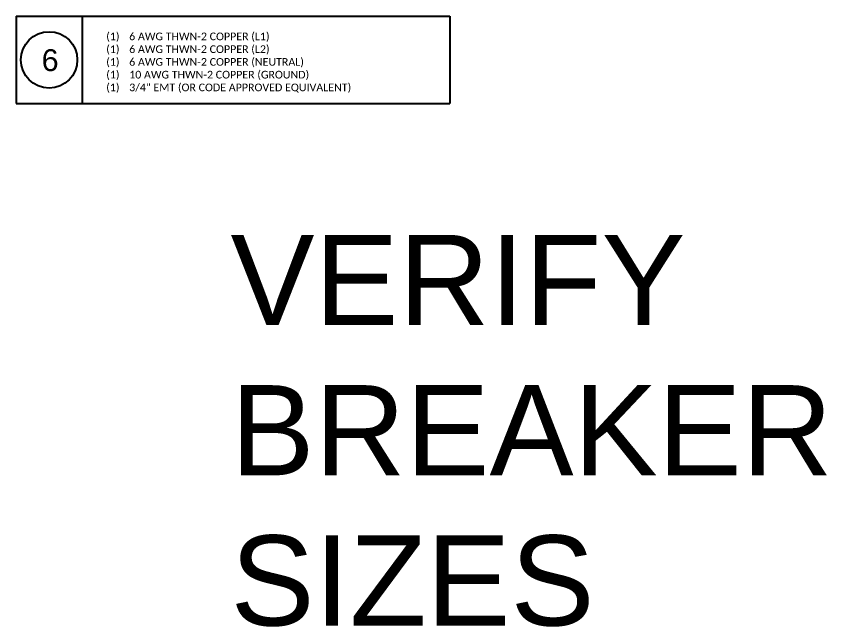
# Model space of a CAD drawing. Header units: inches. Extents: x 0 to 280, y 0 to 74.
# Drawn here: x 200.2 to 279.7, y 14.3 to 74.2 of the extents above; entities that cross this region are included whole.
import ezdxf

# ---------------------------------------------------------------- set-up
doc = ezdxf.new("R2010")
doc.units = ezdxf.units.IN
doc.header["$MEASUREMENT"] = 0
doc.layers.add('Hidden', color=1, linetype='Continuous', lineweight=25, plot=False)
doc.styles.get("Standard").update_dxf_attribs({"font": 'arial.ttf'})

# ---------------------------------------------------------------- blocks, each defined once
blk = doc.blocks.new('*U13')
at = {"color": 18, "true_color": 0x000000}
for p, q in [((16.428, 145.979), (16.428, 137.405)), ((16.428, 145.979), (58.915, 145.979)), ((22.897, 145.979), (22.897, 137.405)), ((58.915, 145.979), (58.915, 137.405)), ((16.428, 137.405), (58.915, 137.405))]:
    blk.add_line(p, q, dxfattribs=at)
blk.add_circle((19.65, 141.692), 2.768, dxfattribs=at)
blk.add_text('6', height=2.144, dxfattribs=at).set_placement((18.918, 140.594))
at = {"color": 18, "true_color": 0x000000, "insert": (24.5, 138.456), "char_height": 0.75046, "width": 35.2079, "attachment_point": 7}
blk.add_mtext('\\pxi-3,l4,t4;{\\fCalibri|b0|i0|c0|p34;(1)^I6 AWG THWN-2 COPPER (L1)\\P(1)^I6 AWG THWN-2 COPPER (L2)\\P(1)^I6 AWG THWN-2 COPPER (NEUTRAL)\\P(1)^I10 AWG THWN-2 COPPER (GROUND)\\P(1)^I3/4" EMT (OR CODE APPROVED EQUIVALENT)}', dxfattribs=at)
at = {"layer": 'Hidden', "insert": (37.43, 124.528), "char_height": 8.83965, "attachment_point": 1}
blk.add_mtext_dynamic_manual_height_columns('\\pxql;VERIFY BREAKER SIZES', width=88.58993, gutter_width=11.05, heights=[52.798], dxfattribs=at)

msp = doc.modelspace()

# ---------------------------------------------------------------- block references
msp.add_blockref('*U13', (183.789, -71.771))

doc.saveas('drawing.dxf')
